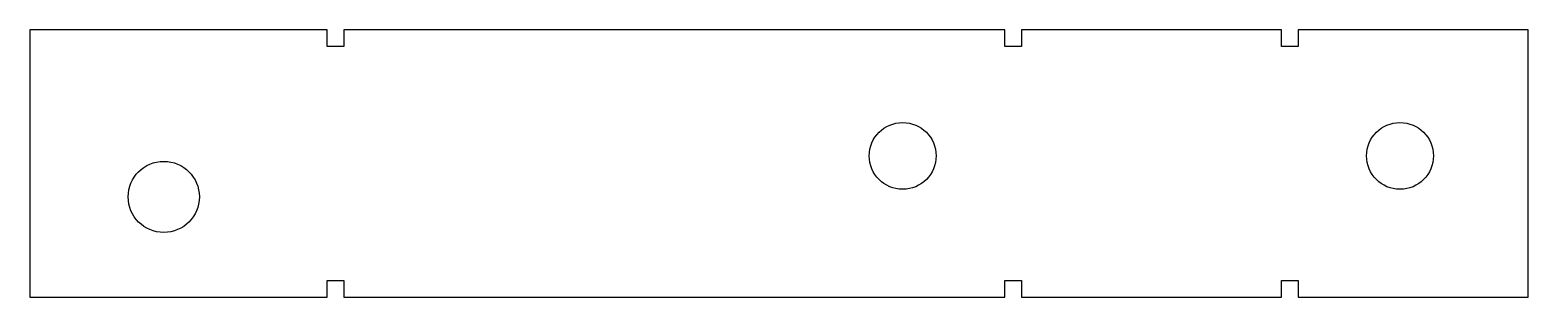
# Model space of a CAD drawing. Header units: inches. Extents: x -5.6 to 0, y 0 to 1.
import ezdxf

# ---------------------------------------------------------------- set-up
doc = ezdxf.new("R2010")
doc.units = ezdxf.units.IN
doc.header["$MEASUREMENT"] = 0

msp = doc.modelspace()

# ---------------------------------------------------------------- linework, layer by layer
msp.add_lwpolyline([(-1.893, 0.0625), (-1.893, 0), (-0.9211, 0), (-0.9211, 0.0625), (-0.8586, 0.0625), (-0.8586, 0), (0, 0), (0, 1), (-0.8586, 1), (-0.8586, 0.9375), (-0.9211, 0.9375), (-0.9211, 1), (-1.893, 1), (-1.893, 0.9375), (-1.9555, 0.9375), (-1.9555, 1), (-4.4256, 1), (-4.4256, 0.9375), (-4.4881, 0.9375), (-4.4881, 1), (-5.5982, 1), (-5.5982, 0), (-4.4881, 0), (-4.4881, 0.0625), (-4.4256, 0.0625), (-4.4256, 0), (-1.9555, 0), (-1.9555, 0.0625)], close=True)
for centre, radius in [((-2.3369, 0.5284), 0.125), ((-0.4785, 0.5284), 0.125), ((-5.0982, 0.375), 0.133)]:
    msp.add_circle(centre, radius)

doc.saveas('drawing.dxf')
